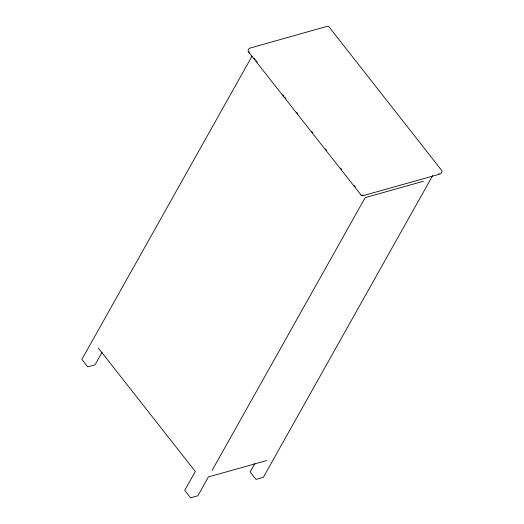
<?xml version="1.0" encoding="UTF-8"?>
<svg xmlns="http://www.w3.org/2000/svg" width="524" height="524" viewBox="0 0 524 524"><rect width="100%" height="100%" fill="white"/><g stroke="black" fill="none" stroke-linecap="round" stroke-linejoin="round"><path stroke-width="0.79" d="M249.09 51.738L249.064 52.4M252.07 56.101L81.868 359.399L87.744 366.872L95.014 364.835L102.056 352.279M212.135 470.356L365.195 197.613L423.34 181.284M254.854 463.583L250.158 471.954L256.026 479.434L263.297 477.39L432.7 175.52M438.719 173.844L439.086 173.66M363.093 195.079L361.436 195.511L248.376 51.725L248.048 50.422L249.28 48.313L327.323 26.272L328.666 26.442L442.125 170.981L441.3 173.221L440.389 173.942L362.857 195.714L361.075 195.157M266.598 460.596L208.447 476.925L197.882 495.756L190.612 497.8L184.736 490.326L195.308 471.495L98.309 348.041M254.14 58.171L255.155 59.461M256.164 60.745L257.173 62.035M282.947 94.837L283.956 96.121M284.971 97.412L285.98 98.695M296.591 112.202L297.606 113.492M311.754 131.498L312.762 132.788M325.397 148.868L326.413 150.152M340.561 168.165L341.569 169.448M354.204 185.529L355.213 186.819"/></g></svg>
